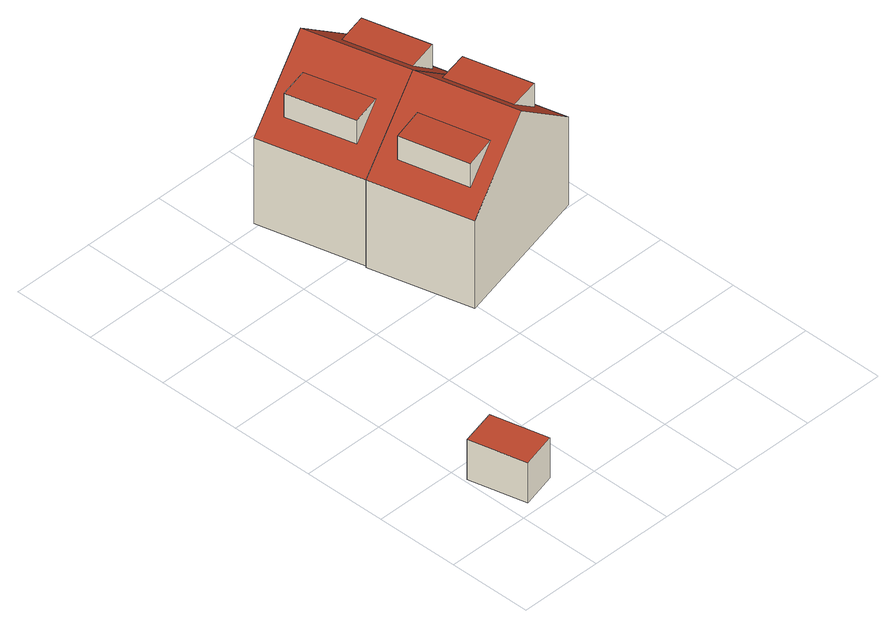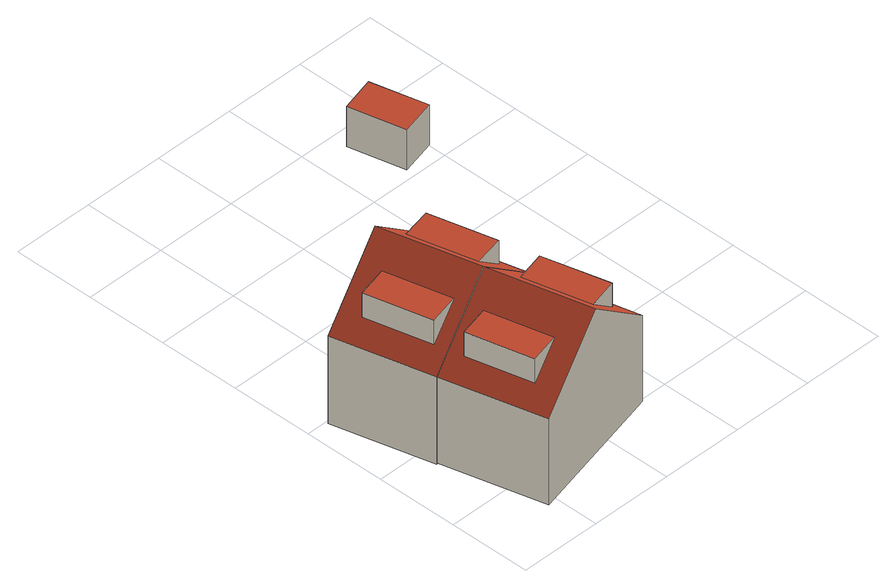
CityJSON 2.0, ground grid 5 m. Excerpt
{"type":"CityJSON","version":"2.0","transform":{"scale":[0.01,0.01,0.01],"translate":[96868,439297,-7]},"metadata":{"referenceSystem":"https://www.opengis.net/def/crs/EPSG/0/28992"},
"CityObjects":{
"building1":{"type":"Building","attributes":{"measuredHeight":2.58,"yearOfConstruction":1963},"address":[{"CountryName":"Nederland","LocalityName":"Rotterdam"}],"geometry":[{"type":"Solid","lod":"2","boundaries":[[[[0,1,2,3]],[[4,5,6,7]],[[3,2,5,4]],[[0,3,4,7]],[[7,6,1,0]],[[6,5,2,1]]]],"semantics":{"surfaces":[{"type":"GroundSurface"},{"type":"RoofSurface"},{"type":"WallSurface"}],"values":[[0,1,2,2,2,2]]}}]},
"building2":{"type":"Building","attributes":{"measuredHeight":9.44,"yearOfConstruction":1963},"address":[{"CountryName":"Nederland","LocalityName":"Rotterdam","ThoroughfareNumber":"3","ThoroughfareName":"Vredeman de Vriesstraat","PostalCode":"3067ZJ"}],"children":["building2-1","building2-2"],"geometry":[{"type":"Solid","lod":"2","boundaries":[[[[8,9,10,11]],[[12,13,14,15],[16,17,18,19]],[[20,12,15,21],[22,23,24,25]],[[20,11,10,13,12]],[[8,11,20,21]],[[21,15,14,9,8]],[[14,13,10,9]],[[19,26,27,16]],[[27,26,18,17]],[[16,27,17]],[[19,18,26]],[[28,24,23,29]],[[22,25,28,29]],[[28,25,24]],[[29,23,22]]]],"semantics":{"surfaces":[{"type":"GroundSurface"},{"type":"RoofSurface"},{"type":"WallSurface"}],"values":[[0,1,1,2,2,2,2,1,2,2,2,1,2,2,2]]}}]},
"building2-1":{"type":"BuildingInstallation","parents":["building2"],"geometry":[{"type":"MultiSurface","lod":"2","boundaries":[[[19,18,26]],[[19,26,27,16]],[[27,26,18,17]],[[16,27,17]]],"semantics":{"surfaces":[{"type":"WallSurface"},{"type":"RoofSurface"}],"values":[0,1,0,0]}}]},
"building2-2":{"type":"BuildingInstallation","parents":["building2"],"geometry":[{"type":"MultiSurface","lod":"2","boundaries":[[[29,23,22]],[[28,25,24]],[[22,25,28,29]],[[28,24,23,29]]],"semantics":{"surfaces":[{"type":"WallSurface"},{"type":"RoofSurface"}],"values":[0,0,0,1]}}]},
"building3":{"type":"Building","attributes":{"measuredHeight":9.33,"yearOfConstruction":1963},"address":[{"CountryName":"Nederland","LocalityName":"Rotterdam","ThoroughfareNumber":"1","ThoroughfareName":"Vredeman de Vriesstraat","PostalCode":"3067ZJ"}],"children":["building3-1","building3-2"],"geometry":[{"type":"Solid","lod":"2","boundaries":[[[[30,31,32,33]],[[34,35,13,12],[36,37,38,39]],[[40,34,12,20],[41,42,43,44]],[[13,35,32,31]],[[40,33,32,35,34]],[[30,33,40,20]],[[20,12,13,31,30]],[[39,45,46,36]],[[46,45,38,37]],[[36,46,37]],[[39,38,45]],[[47,43,42,48]],[[41,44,47,48]],[[47,44,43]],[[48,42,41]]]],"semantics":{"surfaces":[{"type":"GroundSurface"},{"type":"RoofSurface"},{"type":"WallSurface"}],"values":[[0,1,1,2,2,2,2,1,2,2,2,1,2,2,2]]}}]},
"building3-1":{"type":"BuildingInstallation","parents":["building3"],"geometry":[{"type":"MultiSurface","lod":"2","boundaries":[[[39,38,45]],[[39,45,46,36]],[[36,46,37]],[[46,45,38,37]]],"semantics":{"surfaces":[{"type":"WallSurface"},{"type":"RoofSurface"}],"values":[0,1,0,0]}}]},
"building3-2":{"type":"BuildingInstallation","parents":["building3"],"geometry":[{"type":"MultiSurface","lod":"2","boundaries":[[[48,42,41]],[[47,43,42,48]],[[41,44,47,48]],[[47,44,43]]],"semantics":{"surfaces":[{"type":"WallSurface"},{"type":"RoofSurface"}],"values":[0,1,0,0]}}]}
},
"vertices":[
[302,112,96],[89,57,96],[5,397,96],[222,451,96],[222,451,355],[5,397,355],[89,57,355],[302,112,355],
[1875,1514,83],[983,1293,83],[832,1896,83],[1724,2119,83],[1277,2007,1027],[832,1896,651],[983,1293,651],[1428,1403,1027],[1261,1455,905],[1070,1409,744],[971,1816,745],[1162,1863,907],[1724,2119,651],[1875,1514,651],[1732,1610,745],[1545,1565,902],[1446,1966,901],[1634,2012,743],[971,1816,898],[1070,1409,897],[1634,2012,897],[1732,1610,898],
[1724,2119,94],[832,1896,94],[677,2520,94],[1569,2741,94],[1122,2630,1027],[677,2520,650],[1098,2088,900],[917,2042,747],[815,2444,745],[996,2490,898],[1569,2741,651],[1594,2179,742],[1409,2133,898],[1311,2529,897],[1496,2575,741],[815,2444,898],[917,2042,900],[1496,2575,898],[1594,2179,898]
]}
